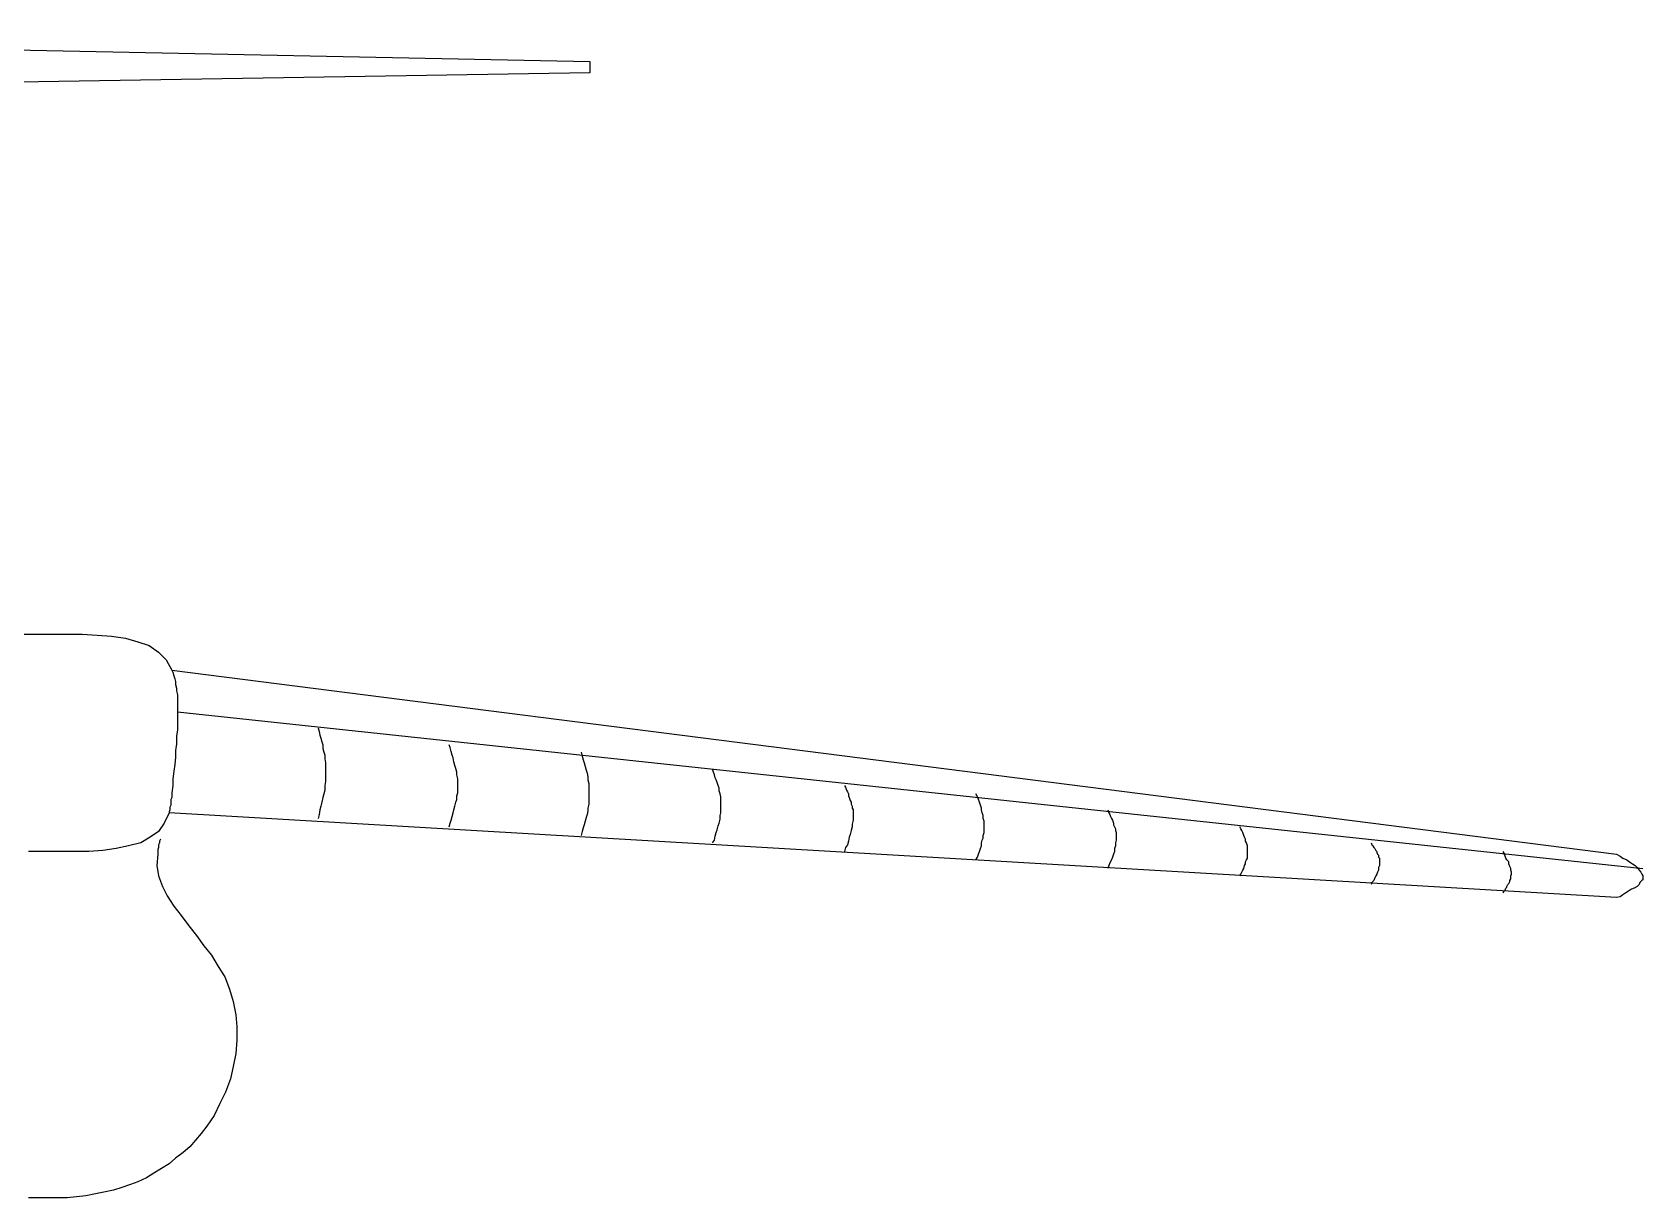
# Model space of a CAD drawing. Header units: millimetres. Extents: x 15433 to 243506, y 235846 to 321695.
# Drawn here: x 220385 to 224980, y 266773 to 270097 of the extents above; entities that cross this region are included whole.
import ezdxf

# ---------------------------------------------------------------- set-up
doc = ezdxf.new("R2010")
doc.units = ezdxf.units.MM

# ---------------------------------------------------------------- blocks, each defined once
blk = doc.blocks.new('A$C6B4E4CF3')
at = {"linetype": 'Continuous'}
for p, q in [((196.5, -2242), (4274.1, -2325.5)), ((4274.1, -2325.5), (4274.1, -2357.8)), ((4274.1, -2357.8), (204.6, -2425.1)), ((2648.5, -3959.2), (2691.5, -3959.2)), ((2691.5, -3959.2), (2737.3, -3959.2)), ((2737.3, -3959.2), (2780.3, -3959.2)), ((2780.3, -3959.2), (2826.1, -3959.2)), ((2826.1, -3959.2), (2869.2, -3961.9)), ((2869.2, -3961.9), (2909.5, -3964.6)), ((2909.5, -3964.6), (2949.9, -3970)), ((2949.9, -3970), (2984.9, -3980.8)), ((2984.9, -3980.8), (3017.2, -3991.5)), ((3017.2, -3991.5), (3044.1, -4010.4)), ((3044.1, -4010.4), (3065.6, -4031.9)), ((3065.6, -4031.9), (3081.8, -4061.5)), ((3081.8, -4061.5), (7202.5, -4586.4)), ((3081.8, -4061.5), (3084.5, -4066.9)), ((3084.5, -4066.9), (3087.2, -4077.7)), ((3087.2, -4077.7), (3089.9, -4085.7)), ((3089.9, -4085.7), (3092.6, -4093.8)), ((3092.6, -4093.8), (3092.6, -4101.9)), ((3092.6, -4101.9), (3095.3, -4112.6)), ((3095.3, -4112.6), (3095.3, -4120.7)), ((3095.3, -4120.7), (3097.9, -4131.5)), ((3097.9, -4131.5), (3097.9, -4139.6)), ((3097.9, -4139.6), (3097.9, -4150.3)), ((3097.9, -4150.3), (3097.9, -4158.4)), ((3097.9, -4158.4), (3097.9, -4169.2)), ((3097.9, -4169.2), (3097.9, -4190.7)), ((3097.9, -4179.9), (7277.9, -4626.7)), ((3097.9, -4190.7), (3097.9, -4209.5)), ((3097.9, -4209.5), (3097.9, -4231.1)), ((3499, -4225.7), (3501.7, -4236.5)), ((3095.3, -4271.4), (3092.6, -4290.3)), ((3097.9, -4231.1), (3095.3, -4249.9)), ((3095.3, -4249.9), (3095.3, -4271.4)), ((3501.7, -4236.5), (3504.4, -4247.2)), ((3504.4, -4247.2), (3507.1, -4255.3)), ((3507.1, -4255.3), (3509.7, -4266.1)), ((3509.7, -4266.1), (3512.4, -4274.1)), ((3092.6, -4309.1), (3089.9, -4330.7)), ((3092.6, -4290.3), (3092.6, -4309.1)), ((3512.4, -4274.1), (3512.4, -4284.9)), ((3512.4, -4284.9), (3515.1, -4295.7)), ((3515.1, -4295.7), (3517.8, -4303.7)), ((3517.8, -4303.7), (3517.8, -4314.5)), ((3517.8, -4314.5), (3520.5, -4325.3)), ((3875.8, -4282.2), (3873.1, -4274.1)), ((3878.5, -4293), (3875.8, -4282.2)), ((3881.2, -4303.7), (3878.5, -4293)), ((3883.9, -4311.8), (3881.2, -4303.7)), ((3886.6, -4322.6), (3883.9, -4311.8)), ((4249.9, -4295.7), (4252.6, -4306.4)), ((4252.6, -4306.4), (4255.3, -4317.2)), ((4255.3, -4317.2), (4258, -4325.3)), ((3087.2, -4349.5), (3084.5, -4371)), ((3089.9, -4330.7), (3087.2, -4349.5)), ((3520.5, -4325.3), (3520.5, -4333.4)), ((3520.5, -4333.4), (3520.5, -4344.1)), ((3520.5, -4344.1), (3520.5, -4354.9)), ((3520.5, -4354.9), (3520.5, -4368.3)), ((3889.3, -4333.4), (3886.6, -4322.6)), ((3891.9, -4341.4), (3889.3, -4333.4)), ((3894.6, -4352.2), (3891.9, -4341.4)), ((3894.6, -4360.3), (3894.6, -4352.2)), ((3897.3, -4371), (3894.6, -4360.3)), ((4258, -4325.3), (4260.7, -4336)), ((4260.7, -4336), (4263.4, -4346.8)), ((4263.4, -4346.8), (4266.1, -4354.9)), ((4266.1, -4354.9), (4268.8, -4365.7)), ((4626.7, -4352.2), (4624, -4344.1)), ((4629.4, -4360.3), (4626.7, -4352.2)), ((4632.1, -4368.3), (4629.4, -4360.3)), ((3084.5, -4389.9), (3081.8, -4411.4)), ((3084.5, -4371), (3084.5, -4389.9)), ((3517.8, -4403.3), (3515.1, -4414.1)), ((3520.5, -4379.1), (3517.8, -4389.9)), ((3517.8, -4389.9), (3517.8, -4403.3)), ((3520.5, -4368.3), (3520.5, -4379.1)), ((3897.3, -4381.8), (3897.3, -4371)), ((3897.3, -4389.9), (3897.3, -4381.8)), ((3897.3, -4400.6), (3897.3, -4389.9)), ((3897.3, -4411.4), (3897.3, -4400.6)), ((4268.8, -4365.7), (4268.8, -4373.7)), ((4268.8, -4373.7), (4271.4, -4384.5)), ((4271.4, -4384.5), (4271.4, -4395.3)), ((4271.4, -4395.3), (4271.4, -4403.3)), ((4271.4, -4403.3), (4271.4, -4414.1)), ((4634.8, -4373.7), (4632.1, -4368.3)), ((4637.5, -4381.8), (4634.8, -4373.7)), ((4640.2, -4389.9), (4637.5, -4381.8)), ((4642.9, -4397.9), (4640.2, -4389.9)), ((4642.9, -4406), (4642.9, -4397.9)), ((4645.6, -4414.1), (4642.9, -4406)), ((5000.8, -4389.9), (5003.5, -4395.3)), ((5003.5, -4395.3), (5006.2, -4403.3)), ((5006.2, -4403.3), (5008.9, -4408.7)), ((5008.9, -4408.7), (5011.6, -4414.1)), ((3079.1, -4446.4), (3076.4, -4451.8)), ((3076.4, -4451.8), (3076.4, -4454.5)), ((3076.4, -4454.5), (3076.4, -4459.9)), ((3081.8, -4424.9), (3079.1, -4430.2)), ((3079.1, -4430.2), (3079.1, -4435.6)), ((3079.1, -4435.6), (3079.1, -4441)), ((3079.1, -4441), (3079.1, -4446.4)), ((3081.8, -4411.4), (3081.8, -4416.8)), ((3081.8, -4416.8), (3081.8, -4419.5)), ((3081.8, -4419.5), (3081.8, -4424.9)), ((3507.1, -4449.1), (3504.4, -4459.9)), ((3509.7, -4438.3), (3507.1, -4449.1)), ((3512.4, -4424.9), (3509.7, -4438.3)), ((3515.1, -4414.1), (3512.4, -4424.9)), ((3886.6, -4459.9), (3889.3, -4449.1)), ((3889.3, -4449.1), (3891.9, -4438.3)), ((3891.9, -4438.3), (3894.6, -4430.2)), ((3894.6, -4419.5), (3897.3, -4411.4)), ((3894.6, -4430.2), (3894.6, -4419.5)), ((4271.4, -4443.7), (4268.8, -4454.5)), ((4268.8, -4454.5), (4268.8, -4462.5)), ((4271.4, -4414.1), (4271.4, -4424.9)), ((4271.4, -4424.9), (4271.4, -4432.9)), ((4271.4, -4432.9), (4271.4, -4443.7)), ((4648.3, -4422.2), (4645.6, -4414.1)), ((4648.3, -4430.2), (4648.3, -4422.2)), ((4648.3, -4438.3), (4648.3, -4430.2)), ((4648.3, -4446.4), (4648.3, -4438.3)), ((4648.3, -4457.2), (4648.3, -4446.4)), ((5011.6, -4414.1), (5011.6, -4419.5)), ((5011.6, -4419.5), (5014.3, -4424.9)), ((5014.3, -4424.9), (5017, -4432.9)), ((5017, -4432.9), (5019.7, -4438.3)), ((5019.7, -4438.3), (5019.7, -4443.7)), ((5019.7, -4443.7), (5022.4, -4449.1)), ((5022.4, -4449.1), (5022.4, -4454.5)), ((5022.4, -4454.5), (5025.1, -4459.9)), ((5380.4, -4422.2), (5375, -4414.1)), ((5383, -4430.2), (5380.4, -4422.2)), ((5385.7, -4438.3), (5383, -4430.2)), ((5388.4, -4446.4), (5385.7, -4438.3)), ((5391.1, -4454.5), (5388.4, -4446.4)), ((5391.1, -4459.9), (5391.1, -4454.5)), ((3060.3, -4497.5), (3044.1, -4521.8)), ((3073.7, -4467.9), (3060.3, -4497.5)), ((3076.4, -4459.9), (3073.7, -4465.2)), ((3073.7, -4465.2), (3073.7, -4467.9)), ((7202.5, -4710.2), (3073.7, -4467.9)), ((3501.7, -4473.3), (3499, -4484.1)), ((3504.4, -4459.9), (3501.7, -4473.3)), ((3873.1, -4508.3), (3875.8, -4497.5)), ((3875.8, -4497.5), (3878.5, -4489.5)), ((3878.5, -4489.5), (3881.2, -4478.7)), ((3881.2, -4478.7), (3883.9, -4467.9)), ((3883.9, -4467.9), (3886.6, -4459.9)), ((4260.7, -4492.2), (4258, -4502.9)), ((4263.4, -4481.4), (4260.7, -4492.2)), ((4266.1, -4473.3), (4263.4, -4481.4)), ((4268.8, -4462.5), (4266.1, -4473.3)), ((4640.2, -4505.6), (4642.9, -4497.5)), ((4642.9, -4497.5), (4645.6, -4486.8)), ((4645.6, -4476), (4648.3, -4467.9)), ((4645.6, -4486.8), (4645.6, -4476)), ((4648.3, -4467.9), (4648.3, -4457.2)), ((5025.1, -4489.5), (5022.4, -4500.2)), ((5022.4, -4500.2), (5022.4, -4508.3)), ((5025.1, -4459.9), (5025.1, -4470.6)), ((5025.1, -4470.6), (5025.1, -4481.4)), ((5025.1, -4481.4), (5025.1, -4489.5)), ((5393.8, -4467.9), (5391.1, -4459.9)), ((5396.5, -4476), (5393.8, -4467.9)), ((5396.5, -4484.1), (5396.5, -4476)), ((5399.2, -4492.2), (5396.5, -4484.1)), ((5399.2, -4500.2), (5399.2, -4492.2)), ((5399.2, -4508.3), (5399.2, -4500.2)), ((5751.8, -4459.9), (5754.5, -4467.9)), ((5754.5, -4467.9), (5757.2, -4473.3)), ((5757.2, -4473.3), (5759.9, -4478.7)), ((5759.9, -4478.7), (5762.6, -4484.1)), ((5762.6, -4484.1), (5765.2, -4489.5)), ((5765.2, -4489.5), (5767.9, -4497.5)), ((5767.9, -4497.5), (5767.9, -4502.9)), ((3019.9, -4537.9), (2993, -4554.1)), ((3044.1, -4521.8), (3019.9, -4537.9)), ((3049.5, -4543.3), (3046.8, -4548.7)), ((4252.6, -4521.8), (4249.9, -4532.5)), ((4255.3, -4511), (4252.6, -4521.8)), ((4258, -4502.9), (4255.3, -4511)), ((4624, -4554.1), (4629.4, -4546)), ((4629.4, -4546), (4632.1, -4535.2)), ((4632.1, -4535.2), (4634.8, -4524.5)), ((4634.8, -4524.5), (4637.5, -4516.4)), ((4637.5, -4516.4), (4640.2, -4505.6)), ((5014.3, -4537.9), (5011.6, -4548.7)), ((5017, -4529.8), (5014.3, -4537.9)), ((5019.7, -4519.1), (5017, -4529.8)), ((5022.4, -4508.3), (5019.7, -4519.1)), ((5391.1, -4554.1), (5393.8, -4546)), ((5393.8, -4546), (5396.5, -4540.6)), ((5396.5, -4532.5), (5399.2, -4524.5)), ((5396.5, -4540.6), (5396.5, -4532.5)), ((5399.2, -4516.4), (5399.2, -4508.3)), ((5399.2, -4524.5), (5399.2, -4516.4)), ((5767.9, -4502.9), (5770.6, -4508.3)), ((5770.6, -4508.3), (5773.3, -4513.7)), ((5773.3, -4513.7), (5773.3, -4519.1)), ((5773.3, -4519.1), (5776, -4524.5)), ((5776, -4546), (5773.3, -4554.1)), ((5776, -4524.5), (5776, -4532.5)), ((5776, -4532.5), (5776, -4540.6)), ((5776, -4540.6), (5776, -4546)), ((6131.3, -4513.7), (6128.6, -4508.3)), ((6134, -4519.1), (6131.3, -4513.7)), ((6136.7, -4524.5), (6134, -4519.1)), ((6139.4, -4532.5), (6136.7, -4524.5)), ((6142.1, -4537.9), (6139.4, -4532.5)), ((6144.7, -4543.3), (6142.1, -4537.9)), ((6144.7, -4548.7), (6144.7, -4543.3)), ((2715.7, -4578.3), (2672.7, -4578.3)), ((2758.8, -4578.3), (2715.7, -4578.3)), ((2801.9, -4578.3), (2758.8, -4578.3)), ((2844.9, -4578.3), (2801.9, -4578.3)), ((2885.3, -4575.6), (2844.9, -4578.3)), ((2923, -4570.2), (2885.3, -4575.6)), ((2958, -4562.1), (2923, -4570.2)), ((2993, -4554.1), (2958, -4562.1)), ((3041.4, -4586.4), (3038.7, -4618.7)), ((3044.1, -4567.5), (3041.4, -4572.9)), ((3041.4, -4572.9), (3041.4, -4575.6)), ((3041.4, -4575.6), (3041.4, -4578.3)), ((3041.4, -4578.3), (3041.4, -4583.7)), ((3041.4, -4583.7), (3041.4, -4586.4)), ((3046.8, -4554.1), (3044.1, -4559.4)), ((3044.1, -4559.4), (3044.1, -4562.1)), ((3044.1, -4562.1), (3044.1, -4564.8)), ((3044.1, -4564.8), (3044.1, -4567.5)), ((3046.8, -4548.7), (3046.8, -4551.4)), ((3046.8, -4551.4), (3046.8, -4554.1)), ((5003.5, -4567.5), (5000.8, -4578.3)), ((5008.9, -4559.4), (5003.5, -4567.5)), ((5011.6, -4548.7), (5008.9, -4559.4)), ((5380.4, -4594.4), (5383, -4586.4)), ((5383, -4586.4), (5385.7, -4578.3)), ((5385.7, -4578.3), (5388.4, -4570.2)), ((5388.4, -4570.2), (5391.1, -4562.1)), ((5391.1, -4562.1), (5391.1, -4554.1)), ((5767.9, -4586.4), (5765.2, -4594.4)), ((5770.6, -4578.3), (5767.9, -4586.4)), ((5773.3, -4562.1), (5770.6, -4570.2)), ((5770.6, -4570.2), (5770.6, -4578.3)), ((5773.3, -4554.1), (5773.3, -4562.1)), ((6147.4, -4554.1), (6144.7, -4548.7)), ((6150.1, -4562.1), (6147.4, -4554.1)), ((6150.1, -4567.5), (6150.1, -4562.1)), ((6150.1, -4572.9), (6150.1, -4567.5)), ((6150.1, -4578.3), (6150.1, -4572.9)), ((6150.1, -4583.7), (6150.1, -4578.3)), ((6150.1, -4589), (6150.1, -4583.7)), ((6150.1, -4597.1), (6150.1, -4589)), ((6502.7, -4554.1), (6505.4, -4559.4)), ((6505.4, -4559.4), (6508.1, -4562.1)), ((6508.1, -4562.1), (6510.8, -4567.5)), ((6510.8, -4567.5), (6513.5, -4570.2)), ((6513.5, -4570.2), (6516.2, -4575.6)), ((6516.2, -4575.6), (6518.9, -4578.3)), ((6518.9, -4578.3), (6518.9, -4581)), ((6518.9, -4581), (6521.6, -4586.4)), ((6521.6, -4586.4), (6524.3, -4589)), ((6524.3, -4589), (6524.3, -4594.4)), ((6882.2, -4583.7), (6879.5, -4578.3)), ((6884.9, -4591.7), (6882.2, -4583.7)), ((6887.6, -4597.1), (6884.9, -4591.7)), ((7202.5, -4586.4), (7213.3, -4591.7)), ((7213.3, -4591.7), (7221.4, -4597.1)), ((3038.7, -4618.7), (3044.1, -4648.3)), ((5375, -4602.5), (5380.4, -4594.4)), ((5754.5, -4618.7), (5751.8, -4626.7)), ((5757.2, -4610.6), (5754.5, -4618.7)), ((5762.6, -4602.5), (5757.2, -4610.6)), ((5765.2, -4594.4), (5762.6, -4602.5)), ((6131.3, -4642.9), (6134, -4637.5)), ((6134, -4637.5), (6136.7, -4632.1)), ((6136.7, -4632.1), (6139.4, -4626.7)), ((6139.4, -4626.7), (6142.1, -4618.7)), ((6142.1, -4618.7), (6144.7, -4613.3)), ((6144.7, -4607.9), (6147.4, -4602.5)), ((6144.7, -4613.3), (6144.7, -4607.9)), ((6147.4, -4602.5), (6150.1, -4597.1)), ((6521.6, -4637.5), (6518.9, -4642.9)), ((6524.3, -4632.1), (6521.6, -4637.5)), ((6524.3, -4594.4), (6526.9, -4597.1)), ((6526.9, -4618.7), (6524.3, -4624)), ((6524.3, -4624), (6524.3, -4632.1)), ((6526.9, -4597.1), (6526.9, -4602.5)), ((6526.9, -4602.5), (6526.9, -4607.9)), ((6526.9, -4607.9), (6526.9, -4613.3)), ((6526.9, -4613.3), (6526.9, -4618.7)), ((6890.3, -4602.5), (6887.6, -4597.1)), ((6895.7, -4607.9), (6890.3, -4602.5)), ((6895.7, -4613.3), (6895.7, -4607.9)), ((6898.4, -4621.3), (6895.7, -4613.3)), ((6901.1, -4626.7), (6898.4, -4621.3)), ((6901.1, -4632.1), (6901.1, -4626.7)), ((6903.8, -4637.5), (6901.1, -4632.1)), ((6903.8, -4642.9), (6903.8, -4637.5)), ((7221.4, -4597.1), (7232.1, -4602.5)), ((7232.1, -4602.5), (7240.2, -4607.9)), ((7240.2, -4607.9), (7248.3, -4613.3)), ((7248.3, -4613.3), (7256.3, -4618.7)), ((7256.3, -4618.7), (7261.7, -4624)), ((7261.7, -4624), (7267.1, -4632.1)), ((7267.1, -4632.1), (7272.5, -4637.5)), ((7272.5, -4637.5), (7275.2, -4642.9)), ((3044.1, -4648.3), (3054.9, -4677.9)), ((3054.9, -4677.9), (3068.3, -4704.8)), ((6128.6, -4648.3), (6131.3, -4642.9)), ((6505.4, -4667.1), (6502.7, -4672.5)), ((6510.8, -4661.7), (6505.4, -4667.1)), ((6513.5, -4653.6), (6510.8, -4661.7)), ((6516.2, -4648.3), (6513.5, -4653.6)), ((6518.9, -4642.9), (6516.2, -4648.3)), ((6884.9, -4688.6), (6887.6, -4683.3)), ((6887.6, -4683.3), (6890.3, -4680.6)), ((6890.3, -4677.9), (6893, -4672.5)), ((6890.3, -4680.6), (6890.3, -4677.9)), ((6893, -4672.5), (6895.7, -4669.8)), ((6895.7, -4669.8), (6898.4, -4664.4)), ((6898.4, -4661.7), (6901.1, -4656.3)), ((6898.4, -4664.4), (6898.4, -4661.7)), ((6901.1, -4648.3), (6903.8, -4642.9)), ((6901.1, -4653.6), (6901.1, -4648.3)), ((6901.1, -4656.3), (6901.1, -4653.6)), ((7245.6, -4685.9), (7237.5, -4691.3)), ((7253.7, -4683.3), (7245.6, -4685.9)), ((7261.7, -4677.9), (7253.7, -4683.3)), ((7267.1, -4672.5), (7261.7, -4677.9)), ((7269.8, -4667.1), (7267.1, -4672.5)), ((7275.2, -4661.7), (7269.8, -4667.1)), ((7275.2, -4642.9), (7277.9, -4648.3)), ((7277.9, -4659), (7275.2, -4661.7)), ((7277.9, -4648.3), (7277.9, -4653.6)), ((7277.9, -4653.6), (7277.9, -4659)), ((3068.3, -4704.8), (3087.2, -4734.4)), ((6879.5, -4696.7), (6882.2, -4691.3)), ((6882.2, -4691.3), (6884.9, -4688.6)), ((7213.3, -4707.5), (7202.5, -4710.2)), ((7221.4, -4702.1), (7213.3, -4707.5)), ((7229.4, -4696.7), (7221.4, -4702.1)), ((7237.5, -4691.3), (7229.4, -4696.7)), ((3087.2, -4734.4), (3108.7, -4761.3)), ((3108.7, -4761.3), (3130.2, -4790.9)), ((3130.2, -4790.9), (3151.8, -4817.8)), ((3151.8, -4817.8), (3173.3, -4847.4)), ((3173.3, -4847.4), (3194.8, -4874.3)), ((3194.8, -4874.3), (3213.7, -4906.6)), ((3213.7, -4906.6), (3232.5, -4936.3)), ((3232.5, -4936.3), (3246, -4971.2)), ((3246, -4971.2), (3256.7, -5006.2)), ((3256.7, -5006.2), (3264.8, -5043.9)), ((3264.8, -5043.9), (3267.5, -5078.9)), ((3267.5, -5078.9), (3267.5, -5116.6)), ((3267.5, -5116.6), (3264.8, -5154.3)), ((3264.8, -5154.3), (3256.7, -5191.9)), ((3248.7, -5226.9), (3235.2, -5264.6)), ((3256.7, -5191.9), (3248.7, -5226.9)), ((3235.2, -5264.6), (3219.1, -5296.9)), ((3219.1, -5296.9), (3202.9, -5331.9)), ((3181.4, -5361.5), (3165.2, -5383)), ((3202.9, -5331.9), (3181.4, -5361.5)), ((3132.9, -5420.7), (3114.1, -5436.9)), ((3149.1, -5401.9), (3132.9, -5420.7)), ((3165.2, -5383), (3149.1, -5401.9)), ((3092.6, -5453), (3073.7, -5469.2)), ((3114.1, -5436.9), (3092.6, -5453)), ((3009.1, -5509.5), (2984.9, -5520.3)), ((3030.7, -5496.1), (3009.1, -5509.5)), ((3052.2, -5482.6), (3030.7, -5496.1)), ((3073.7, -5469.2), (3052.2, -5482.6)), ((2863.8, -5555.3), (2836.9, -5560.7)), ((2888, -5549.9), (2863.8, -5555.3)), ((2914.9, -5544.5), (2888, -5549.9)), ((2939.1, -5536.5), (2914.9, -5544.5)), ((2963.4, -5528.4), (2939.1, -5536.5)), ((2984.9, -5520.3), (2963.4, -5528.4)), ((2699.6, -5566.1), (2672.7, -5566.1)), ((2726.5, -5566.1), (2699.6, -5566.1)), ((2756.1, -5566.1), (2726.5, -5566.1)), ((2783, -5566.1), (2756.1, -5566.1)), ((2810, -5563.4), (2783, -5566.1)), ((2836.9, -5560.7), (2810, -5563.4))]:
    blk.add_line(p, q, dxfattribs=at)

msp = doc.modelspace()

# ---------------------------------------------------------------- block references
msp.add_blockref('A$C6B4E4CF3', (217701.8, 272338.7))

doc.saveas('drawing.dxf')
